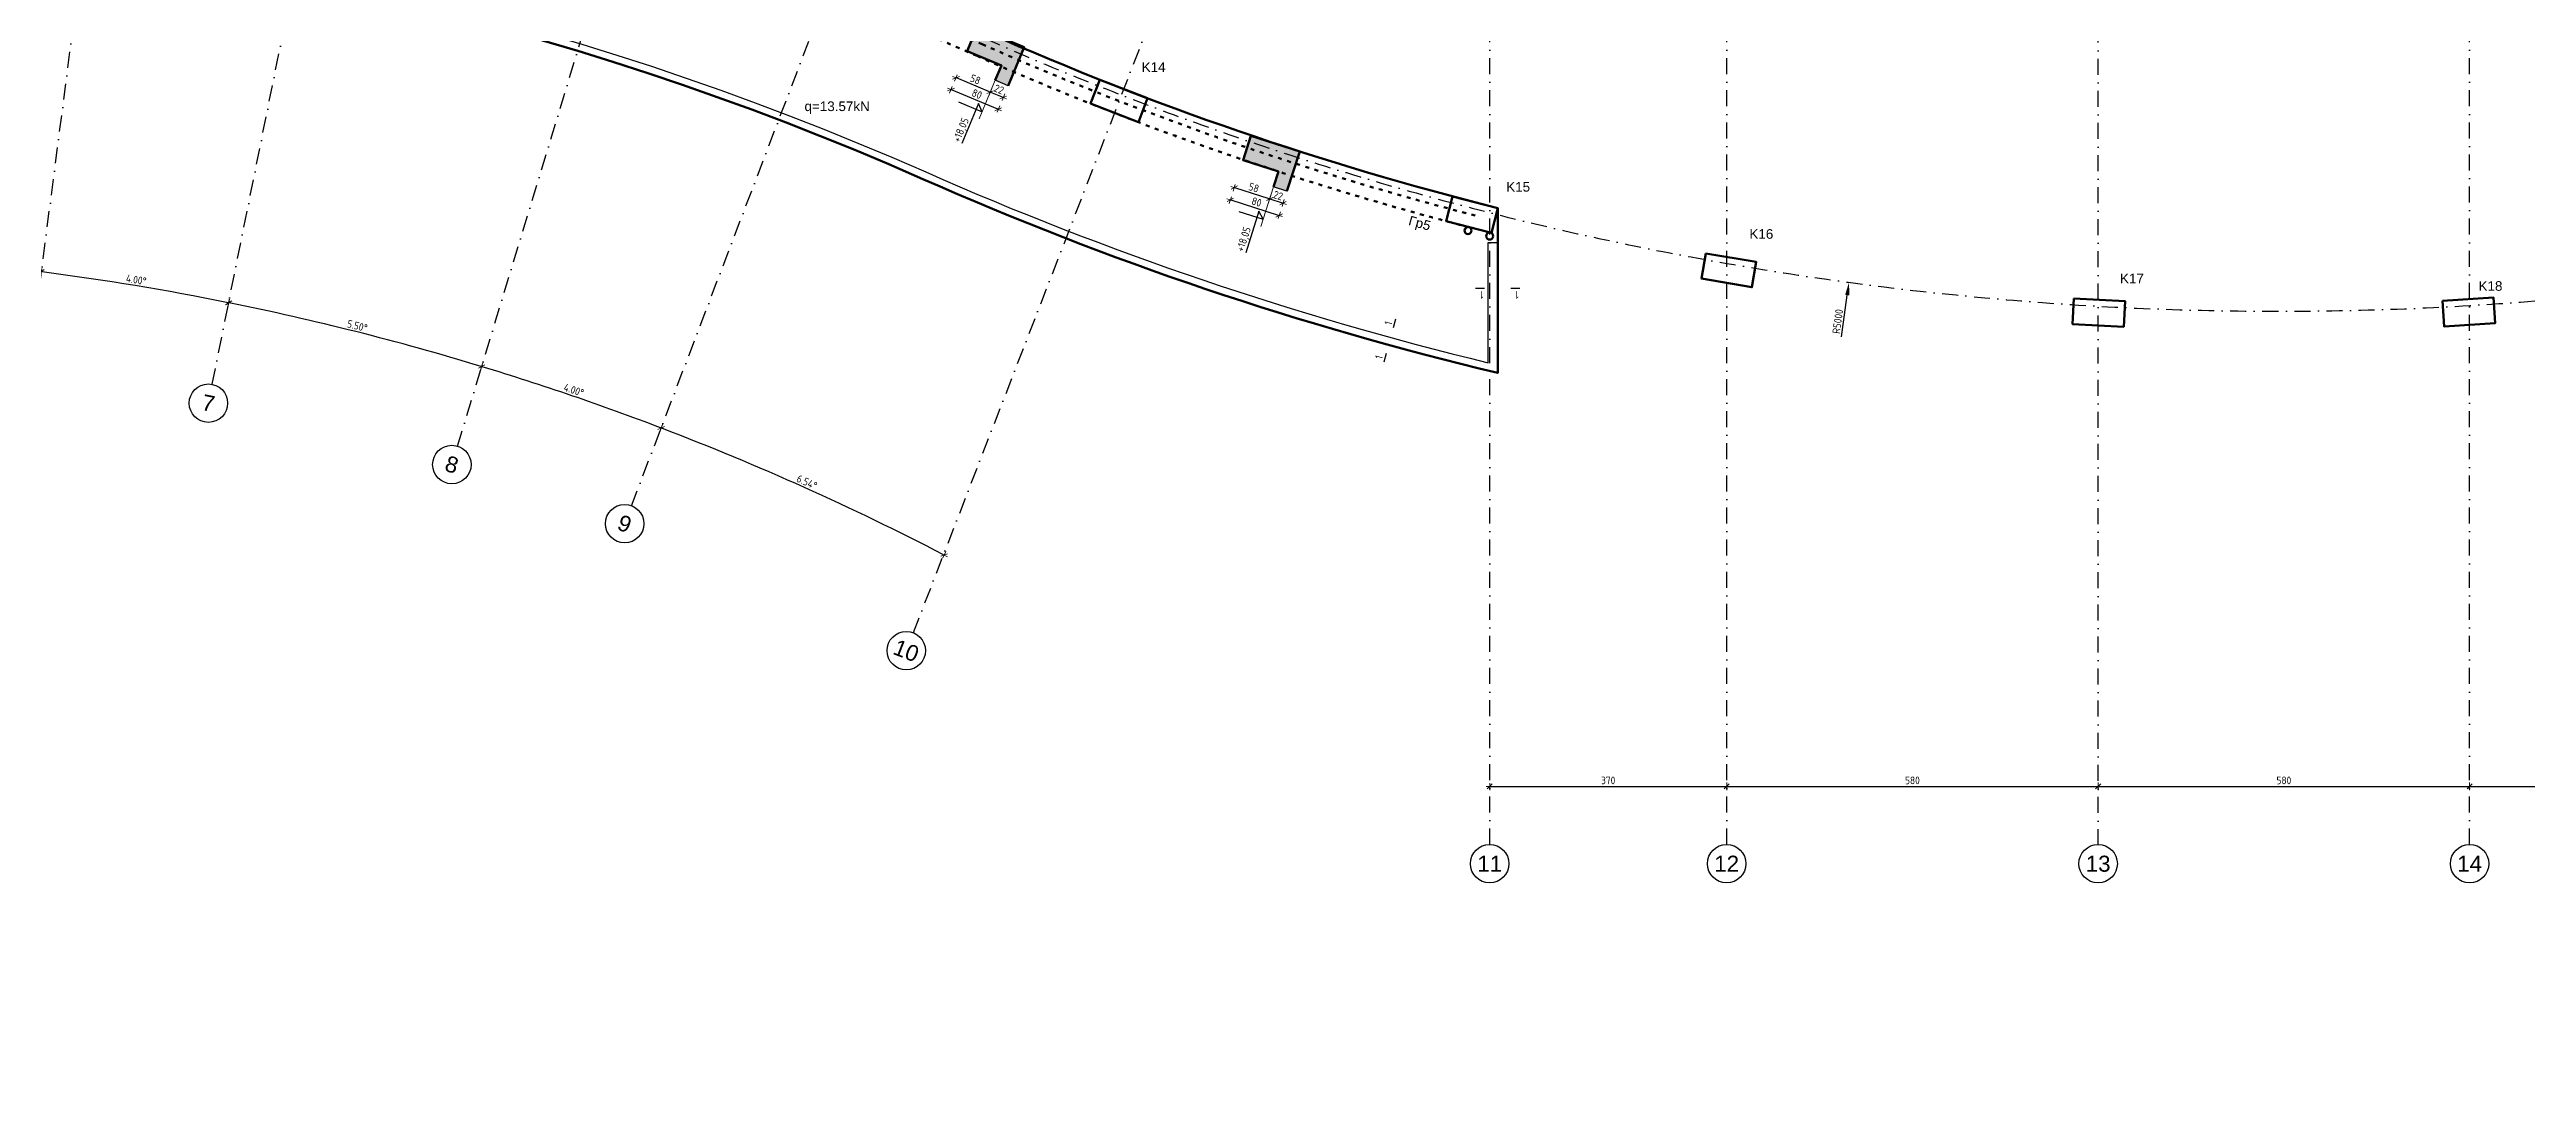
# Model space of a CAD drawing. Header units: centimetres. Extents: x -7166 to 3166, y -7595 to 8142.
# Drawn here: x -4184 to -316, y -1931 to -319 of the extents above; entities that cross this region are included whole.
import ezdxf
from ezdxf.enums import TextEntityAlignment as Align

# ---------------------------------------------------------------- set-up
doc = ezdxf.new("R2010")
doc.units = ezdxf.units.CM
doc.linetypes.add('ACAD_ISO03W100', pattern=[30, 12, -18])
doc.linetypes.add('DASHDOT', pattern=[1, 0.5, -0.25, 0, -0.25])
for name, color, linetype in [('1K_AXIS', 7, 'DASHDOT'), ('1K_otvori-solid', 9, 'Continuous'), ('1K_razrez-solid', 251, 'Continuous'), ('KTX', 1, 'Continuous'), ('KTXTXT', 4, 'Continuous')]:
    doc.layers.add(name, color=color, linetype=linetype)
for name, color, linetype, lineweight in [('1K_bord', 91, 'Continuous', 30), ('1K_dupki', 5, 'Continuous', 50), ('1K_gredi', 191, 'Continuous', 50), ('1K_kolony', 1, 'Continuous', 90), ('1K_kontur_A_+18.10', 150, 'Continuous', 50), ('1K_koti_razrezi', 3, 'Continuous', 13), ('1K_koti_van6ni', 241, 'Continuous', 13), ('1K_razrez', 3, 'Continuous', 80), ('1K_text-gredi', 3, 'Continuous', 35), ('1K_text-koloni', 3, 'Continuous', 35), ('1K_text-osi', 3, 'Continuous', 35), ('1K_velem', 191, 'Continuous', 40), ('1K_znak', 6, 'Continuous', 25)]:
    doc.layers.add(name, color=color, linetype=linetype, lineweight=lineweight)
doc.styles.add('DIM', font='romans.shx', dxfattribs={"width": 0.85})
doc.styles.add('Z1', font='ARIAL.TTF')
doc.dimstyles.new('RAZR1', dxfattribs={"dimtxt": 12, "dimasz": 1, "dimexe": 0.3, "dimexo": 0, "dimgap": 0, "dimtad": 0, "dimrnd": 0.1, "dimzin": 14, "dimdsep": 46, "dimtxsty": 'DIM', "dimblk": 'DIM2', "dimcen": 0.09, "dimse1": 1, "dimse2": 1, "dimclrd": 256, "dimclre": 256, "dimclrt": 41, "dimazin": 0, "dimtfac": 2.307692, "dimtix": 1, "dimtmove": 2, "dimatfit": 3, "dimldrblk": 'DIM2', "dimfxl": 0, "dimtvp": 0.769231, "dimtolj": 1, "dimtzin": 14, "dimarcsym": 0})
doc.dimstyles.new('RAZR2', dxfattribs={"dimtxt": 12, "dimasz": 20, "dimexe": 0.3, "dimexo": 0, "dimgap": 0, "dimtad": 0, "dimrnd": 0.1, "dimzin": 14, "dimdsep": 46, "dimtxsty": 'DIM', "dimcen": 5, "dimse1": 1, "dimse2": 1, "dimclrd": 256, "dimclre": 256, "dimclrt": 41, "dimazin": 0, "dimtfac": 2.307692, "dimtix": 1, "dimtofl": 0, "dimtmove": 2, "dimatfit": 3, "dimldrblk": 'DIM2', "dimfxl": 0, "dimtvp": 0.769231, "dimtolj": 1, "dimtzin": 14, "dimarcsym": 0})

# ---------------------------------------------------------------- blocks, each defined once
blk = doc.blocks.new('DIM2')
for p, q in [((0, -5), (0, 6)), ((4, 4), (-4, -4)), ((-5.66, 0), (5.66, 0))]:
    blk.add_line(p, q)
blk = doc.blocks.new('*D6')
at = {"layer": '1K_koti_razrezi', "lineweight": -2}
blk.add_line((-2695.5, -393.6), (-2713.9, -385.9), dxfattribs=at)
at = {"layer": 'Defpoints', "color": 0}
for p in [(-2714.8, -385.5), (-2707.1, -367), (-2686.8, -375.5)]:
    blk.add_point(p, dxfattribs=at)
at = {"layer": '1K_koti_razrezi', "lineweight": -2}
for p, rotation in [((-2714.8, -385.5), 157.2990925011046), ((-2694.5, -394), 337.2990925011046)]:
    blk.add_blockref('DIM2', p, dxfattribs=dict(at, rotation=rotation))
at = {"layer": '1K_koti_razrezi', "color": 41, "insert": (-2701.1, -381.2), "char_height": 12, "attachment_point": 5, "rotation": 337.2991, "style": 'DIM'}
blk.add_mtext('\\A1;22', dxfattribs=at)
blk = doc.blocks.new('*D7')
at = {"layer": '1K_koti_razrezi', "lineweight": -2}
blk.add_line((-2715.8, -385.1), (-2767.4, -363.5), dxfattribs=at)
at = {"layer": 'Defpoints', "color": 0}
for p in [(-2751, -321.6), (-2768.3, -363.1), (-2707.1, -367)]:
    blk.add_point(p, dxfattribs=at)
at = {"layer": '1K_koti_razrezi', "lineweight": -2}
for p, rotation in [((-2768.3, -363.1), 157.2990925011046), ((-2714.8, -385.5), 337.2990925011046)]:
    blk.add_blockref('DIM2', p, dxfattribs=dict(at, rotation=rotation))
at = {"layer": '1K_koti_razrezi', "color": 41, "insert": (-2738, -365.8), "char_height": 12, "attachment_point": 5, "rotation": 337.2991, "style": 'DIM'}
blk.add_mtext('\\A1;58', dxfattribs=at)
blk = doc.blocks.new('*D8')
at = {"layer": '1K_koti_razrezi', "lineweight": -2}
blk.add_line((-2703.2, -412), (-2775.1, -381.9), dxfattribs=at)
at = {"layer": 'Defpoints', "color": 0}
for p in [(-2751, -321.6), (-2776.1, -381.5), (-2686.8, -375.5)]:
    blk.add_point(p, dxfattribs=at)
at = {"layer": '1K_koti_razrezi', "lineweight": -2}
for p, rotation in [((-2776.1, -381.5), 157.2990925011046), ((-2702.3, -412.4), 337.2990925011046)]:
    blk.add_blockref('DIM2', p, dxfattribs=dict(at, rotation=rotation))
at = {"layer": '1K_koti_razrezi', "color": 41, "insert": (-2735.6, -388.5), "char_height": 12, "attachment_point": 5, "rotation": 337.2991, "style": 'DIM'}
blk.add_mtext('\\A1;80', dxfattribs=at)
blk = doc.blocks.new('*D9')
at = {"layer": '1K_koti_razrezi', "lineweight": -2}
blk.add_line((-2258.6, -558.8), (-2277.6, -552.7), dxfattribs=at)
at = {"layer": 'Defpoints', "color": 0}
for p in [(-2272.4, -533.3), (-2251.5, -540.1), (-2278.6, -552.4)]:
    blk.add_point(p, dxfattribs=at)
at = {"layer": '1K_koti_razrezi', "lineweight": -2}
for p, rotation in [((-2278.6, -552.4), 162.1886947594476), ((-2257.6, -559.1), 342.1886947594476)]:
    blk.add_blockref('DIM2', p, dxfattribs=dict(at, rotation=rotation))
at = {"layer": '1K_koti_razrezi', "color": 41, "insert": (-2265.3, -547), "char_height": 12, "attachment_point": 5, "rotation": 342.1887, "style": 'DIM'}
blk.add_mtext('\\A1;22', dxfattribs=at)
blk = doc.blocks.new('*D10')
at = {"layer": '1K_koti_razrezi', "lineweight": -2}
blk.add_line((-2279.5, -552.1), (-2332.8, -535), dxfattribs=at)
at = {"layer": 'Defpoints', "color": 0}
for p in [(-2320, -491.8), (-2333.8, -534.6), (-2272.4, -533.3)]:
    blk.add_point(p, dxfattribs=at)
at = {"layer": '1K_koti_razrezi', "lineweight": -2}
for p, rotation in [((-2333.8, -534.6), 162.1886947594476), ((-2278.6, -552.4), 342.1886947594476)]:
    blk.add_blockref('DIM2', p, dxfattribs=dict(at, rotation=rotation))
at = {"layer": '1K_koti_razrezi', "color": 41, "insert": (-2303.3, -534.7), "char_height": 12, "attachment_point": 5, "rotation": 342.1887, "style": 'DIM'}
blk.add_mtext('\\A1;58', dxfattribs=at)
blk = doc.blocks.new('*D11')
at = {"layer": '1K_koti_razrezi', "lineweight": -2}
blk.add_line((-2264.7, -577.9), (-2338.9, -554), dxfattribs=at)
at = {"layer": 'Defpoints', "color": 0}
for p in [(-2320, -491.8), (-2251.5, -540.1), (-2339.9, -553.7)]:
    blk.add_point(p, dxfattribs=at)
at = {"layer": '1K_koti_razrezi', "lineweight": -2}
for p, rotation in [((-2339.9, -553.7), 162.1886947594476), ((-2263.7, -578.2), 342.1886947594476)]:
    blk.add_blockref('DIM2', p, dxfattribs=dict(at, rotation=rotation))
at = {"layer": '1K_koti_razrezi', "color": 41, "insert": (-2299, -557.1), "char_height": 12, "attachment_point": 5, "rotation": 342.1887, "style": 'DIM'}
blk.add_mtext('\\A1;80', dxfattribs=at)
blk = doc.blocks.new('*D295')
at = {"layer": '1K_koti_van6ni', "lineweight": -2}
for p, q in [((-708.9, 4272.4), (-698.9, 4272.4)), ((-703.9, 4267.4), (-703.9, 4277.4)), ((-1385.5, -767.4), (-1376.7, -702.3))]:
    blk.add_line(p, q, dxfattribs=at)
at = {"layer": '1K_koti_van6ni'}
blk.add_solid([(-1380, -701.9), (-1373.4, -702.8), (-1374, -682.5)], dxfattribs=at)
at = {"layer": 'Defpoints', "color": 0}
for p in [(-703.9, 4272.4), (-1374, -682.5)]:
    blk.add_point(p, dxfattribs=at)
at = {"layer": '1K_koti_van6ni', "color": 41, "insert": (-1391.6, -743.5), "char_height": 12, "attachment_point": 5, "rotation": 82.298, "style": 'DIM'}
blk.add_mtext('\\A1;R5000', dxfattribs=at)
blk = doc.blocks.new('*D304')
at = {"layer": '1K_koti_van6ni', "lineweight": -2}
blk.add_arc((-4742.8, -4875.7), 4245, 78.6162, 82.5892, dxfattribs=at)
at = {"layer": 'Defpoints', "color": 0}
for p in [(-4001, -696), (-4206.3, -743.5), (-3921.4, -800.9), (-4742.8, -4875.7)]:
    blk.add_point(p, dxfattribs=at)
at = {"layer": '1K_koti_van6ni', "lineweight": -2}
for p, rotation in [((-4196.3, -666), 172.5959220816516), ((-3903.9, -714.4), 348.6094192725892)]:
    blk.add_blockref('DIM2', p, dxfattribs=dict(at, rotation=rotation))
at = {"layer": '1K_koti_van6ni', "color": 41, "insert": (-4048.2, -678.5), "char_height": 12, "attachment_point": 5, "rotation": 350.6027, "style": 'DIM'}
blk.add_mtext('\\A1;4.00°', dxfattribs=at)
blk = doc.blocks.new('*D305')
at = {"layer": '1K_koti_van6ni', "lineweight": -2}
blk.add_arc((-4742.8, -4875.7), 4245, 73.1162, 78.5892, dxfattribs=at)
at = {"layer": 'Defpoints', "color": 0}
for p in [(-3921.4, -800.9), (-3639.5, -776.5), (-3521.2, -854.2), (-4742.8, -4875.7)]:
    blk.add_point(p, dxfattribs=at)
at = {"layer": '1K_koti_van6ni', "lineweight": -2}
for p, rotation in [((-3903.9, -714.4), 168.5959220816512), ((-3509, -813.9), 343.109419272593)]:
    blk.add_blockref('DIM2', p, dxfattribs=dict(at, rotation=rotation))
at = {"layer": '1K_koti_van6ni', "color": 41, "insert": (-3703, -750.5), "char_height": 12, "attachment_point": 5, "rotation": 345.8527, "style": 'DIM'}
blk.add_mtext('\\A1;5.50°', dxfattribs=at)
blk = doc.blocks.new('*D306')
at = {"layer": '1K_koti_van6ni', "lineweight": -2}
blk.add_arc((-4742.8, -4875.7), 4245, 69.1162, 73.0892, dxfattribs=at)
at = {"layer": 'Defpoints', "color": 0}
for p in [(-3521.2, -854.2), (-3321.3, -875.7), (-3234.8, -926.1), (-4742.8, -4875.7)]:
    blk.add_point(p, dxfattribs=at)
at = {"layer": '1K_koti_van6ni', "lineweight": -2}
for p, rotation in [((-3509, -813.9), 163.0959220816551), ((-3228.6, -909.9), 339.1094192725936)]:
    blk.add_blockref('DIM2', p, dxfattribs=dict(at, rotation=rotation))
at = {"layer": '1K_koti_van6ni', "color": 41, "insert": (-3365, -850.7), "char_height": 12, "attachment_point": 5, "rotation": 341.1027, "style": 'DIM'}
blk.add_mtext('\\A1;4.00°', dxfattribs=at)
blk = doc.blocks.new('*D307')
at = {"layer": '1K_koti_van6ni', "lineweight": -2}
blk.add_arc((-4742.8, -4875.7), 4245, 62.5747, 69.0892, dxfattribs=at)
at = {"layer": 'Defpoints', "color": 0}
for p in [(-3234.8, -926.1), (-2931.5, -1036.5), (-2792.5, -1119.4), (-4742.8, -4875.7)]:
    blk.add_point(p, dxfattribs=at)
at = {"layer": '1K_koti_van6ni', "lineweight": -2}
for p, rotation in [((-3228.6, -909.9), 159.0959220816557), ((-2786.7, -1108.2), 332.5679879889727)]:
    blk.add_blockref('DIM2', p, dxfattribs=dict(at, rotation=rotation))
at = {"layer": '1K_koti_van6ni', "color": 41, "insert": (-3001.1, -994.3), "char_height": 12, "attachment_point": 5, "rotation": 335.832, "style": 'DIM'}
blk.add_mtext('\\A1;6.54°', dxfattribs=at)
blk = doc.blocks.new('*D308')
at = {"layer": '1K_koti_van6ni', "lineweight": -2}
blk.add_line((-1934, -1469.2), (-1566, -1469.2), dxfattribs=at)
at = {"layer": 'Defpoints', "color": 0}
for p in [(-1565, -1469.2), (-1935, -1559.9), (-1565, -1559.9)]:
    blk.add_point(p, dxfattribs=at)
at = {"layer": '1K_koti_van6ni', "lineweight": -2, "rotation": 180}
blk.add_blockref('DIM2', (-1935, -1469.2), dxfattribs=at)
at = {"layer": '1K_koti_van6ni', "lineweight": -2}
blk.add_blockref('DIM2', (-1565, -1469.2), dxfattribs=at)
at = {"layer": '1K_koti_van6ni', "color": 41, "insert": (-1750, -1459.9), "char_height": 12, "attachment_point": 5, "style": 'DIM'}
blk.add_mtext('\\A1;370', dxfattribs=at)
blk = doc.blocks.new('*D309')
at = {"layer": '1K_koti_van6ni', "lineweight": -2}
blk.add_line((-1564, -1469.2), (-986, -1469.2), dxfattribs=at)
at = {"layer": 'Defpoints', "color": 0}
for p in [(-985, -1469.2), (-1565, -1559.9), (-985, -1559.9)]:
    blk.add_point(p, dxfattribs=at)
at = {"layer": '1K_koti_van6ni', "lineweight": -2, "rotation": 180}
blk.add_blockref('DIM2', (-1565, -1469.2), dxfattribs=at)
at = {"layer": '1K_koti_van6ni', "lineweight": -2}
blk.add_blockref('DIM2', (-985, -1469.2), dxfattribs=at)
at = {"layer": '1K_koti_van6ni', "color": 41, "insert": (-1275, -1459.9), "char_height": 12, "attachment_point": 5, "style": 'DIM'}
blk.add_mtext('\\A1;580', dxfattribs=at)
blk = doc.blocks.new('*D310')
at = {"layer": '1K_koti_van6ni', "lineweight": -2}
blk.add_line((-984, -1469.2), (-406, -1469.2), dxfattribs=at)
at = {"layer": 'Defpoints', "color": 0}
for p in [(-405, -1469.2), (-985, -1559.9), (-405, -1559.9)]:
    blk.add_point(p, dxfattribs=at)
at = {"layer": '1K_koti_van6ni', "lineweight": -2, "rotation": 180}
blk.add_blockref('DIM2', (-985, -1469.2), dxfattribs=at)
at = {"layer": '1K_koti_van6ni', "lineweight": -2}
blk.add_blockref('DIM2', (-405, -1469.2), dxfattribs=at)
at = {"layer": '1K_koti_van6ni', "color": 41, "insert": (-695, -1459.9), "char_height": 12, "attachment_point": 5, "style": 'DIM'}
blk.add_mtext('\\A1;580', dxfattribs=at)
blk = doc.blocks.new('*D312')
at = {"layer": '1K_koti_van6ni', "lineweight": -2}
blk.add_line((-404, -1469.2), (-36, -1469.2), dxfattribs=at)
at = {"layer": 'Defpoints', "color": 0}
for p in [(-35, -682.7), (-405, -718.7), (-35, -1469.2)]:
    blk.add_point(p, dxfattribs=at)
at = {"layer": '1K_koti_van6ni', "lineweight": -2, "rotation": 180}
blk.add_blockref('DIM2', (-405, -1469.2), dxfattribs=at)
at = {"layer": '1K_koti_van6ni', "lineweight": -2}
blk.add_blockref('DIM2', (-35, -1469.2), dxfattribs=at)
at = {"layer": '1K_koti_van6ni', "color": 41, "insert": (-220, -1459.9), "char_height": 12, "attachment_point": 5, "style": 'DIM'}
blk.add_mtext('\\A1;370', dxfattribs=at)
blk = doc.blocks.new('*D313')
at = {"layer": '1K_koti_van6ni', "lineweight": -2}
blk.add_arc((-1935, 1094.3), 342.2, 248.9929, 269.8326, dxfattribs=at)
at = {"layer": 'Defpoints', "color": 0}
for p in [(-1794.9, 1456), (-1935, 920.5), (-2018.5, 762.4), (-2835.1, -1229.4), (-1935, -1559.9)]:
    blk.add_point(p, dxfattribs=at)
at = {"layer": '1K_koti_van6ni', "lineweight": -2}
for p, rotation in [((-2058.6, 775.2), 158.9091647832202), ((-1935, 752.1), 359.9162825812907)]:
    blk.add_blockref('DIM2', p, dxfattribs=dict(at, rotation=rotation))
at = {"layer": '1K_koti_van6ni', "color": 41, "insert": (-1996.2, 767), "char_height": 12, "attachment_point": 5, "rotation": 349.4127, "style": 'DIM'}
blk.add_mtext('\\A1;21.17°', dxfattribs=at)

msp = doc.modelspace()

# ---------------------------------------------------------------- hatches: boundary and pattern name
at = {"layer": '1K_otvori-solid'}
h = msp.add_hatch(color=256, dxfattribs=at)
h.paths.add_polyline_path([(-1969.007, -597.652), (-1969.007, -596.084, 0.41421955), (-1974.507, -601.584, 0.29797423), (-1971.211, -606.623, -0.51314174)])
h.paths.add_polyline_path([(-1969.007, -596.084), (-1969.007, -597.652, -0.16382126), (-1965.384, -597.445, 0.18171884)])
at = {"layer": '1K_razrez-solid'}
for points in [[(-2686.826, -375.509), (-2661.742, -315.544), (-2735.544, -284.671), (-2750.981, -321.572), (-2697.474, -343.955), (-2707.122, -367.018)], [(-2251.496, -540.075), (-2231.614, -478.19), (-2307.78, -453.72), (-2320.015, -491.802), (-2264.795, -509.544), (-2272.442, -533.345)]]:
    msp.add_hatch(color=256, dxfattribs=at).paths.add_polyline_path(points)

# ---------------------------------------------------------------- linework, layer by layer
at = {"layer": '1K_AXIS', "ltscale": 50}
for p, q in [((-4212.985, -794.772), (-3843.583, 2050.507)), ((-3929.605, -841.671), (-3362.626, 1970.908)), ((-3546.706, -938.185), (-2712.764, 1807.103)), ((-3274.954, -1031.213), (-2251.541, 1649.215)), ((-1794.885, 1456.019), (-2835.124, -1229.413)), ((-1935, -1559.946), (-1935, 920.464)), ((-1565, -1559.946), (-1565, 920.464)), ((-985, -1560.833), (-985, 920.514)), ((-405, -1559.946), (-405, 920.514))]:
    msp.add_line(p, q, dxfattribs=at)
msp.add_lwpolyline([(-6584.195, -227.102, -0.20086769), (-2723.366, -301.642, 0.14609872), (115, -660.082, 0.14609872)], format="xyb", dxfattribs=at)
at = {"layer": '1K_bord', "ltscale": 0.5}
msp.add_lwpolyline([(-6355.655, -169.417), (-6369.396, -389.459, -0.19325224), (-2815.452, -510.218, 0.04441956), (-1937.5, -807.982)], format="xyb", dxfattribs=at)
msp.add_lwpolyline([(-1937.5, -807.982), (-1937.5, -620.092), (-1922.5, -620.092)], dxfattribs=at)
at = {"layer": '1K_dupki'}
msp.add_circle((-1968.993, -601.59), 5.5, dxfattribs=at)
at = {"layer": '1K_dupki', "color": 6}
msp.add_circle((-1935, -610.314), 5.5, dxfattribs=at)
at = {"layer": '1K_gredi', "linetype": 'ACAD_ISO03W100', "ltscale": 0.5}
for points in [[(-3324.554, -112.258), (-3324.576, -112.331, -0.03160624), (-2735.482, -329.086, 0.04122102), (-1962.5, -597.605)], [(-3317.195, -93.662, -0.03151864), (-2727.405, -310.79, 0.04122102), (-1957.514, -578.236, 0.04122102)]]:
    msp.add_lwpolyline(points, format="xyb", dxfattribs=at)
at = {"layer": '1K_kolony'}
for points in [[(-2543.662, -366.249), (-2558.11, -403.549), (-2483.511, -432.446), (-2469.063, -395.146)], [(-1993.208, -548.387), (-2003.152, -587.132), (-1932.444, -605.279), (-1922.5, -566.535)], [(-1597.743, -637.22), (-1604.436, -676.656), (-1525.564, -690.043), (-1518.871, -650.607)], [(-1022.879, -707.727), (-1024.947, -747.674), (-945.053, -751.809), (-942.986, -711.863)], [(-447.456, -711.328), (-444.92, -751.247), (-365.08, -746.175), (-367.617, -706.255)]]:
    msp.add_lwpolyline(points, close=True, dxfattribs=at)
at = {"layer": '1K_kontur_A_+18.10'}
msp.add_lwpolyline([(-6382.516, -407.018, -0.19425051), (-2820.299, -521.196, 0.04529641), (-1922.5, -823.94), (-1922.5, -566.497, -0.04279443), (-2719.327, -292.494, 0.0295973), (-3274.659, -85.627), (-3074.1, 574.599), (-3056.657, 632.021), (-3109.908, 648.298), (-3025.136, 925.632), (-2972.366, 909.502), (-2952.816, 973.86)], format="xyb", dxfattribs=at)
at = {"layer": '1K_koti_razrezi'}
for points in [[(-2707.122, -367.018), (-2732.337, -427.294)], [(-2272.442, -533.345), (-2292.428, -595.551)]]:
    msp.add_lwpolyline(points, dxfattribs=at)
at = {"layer": '1K_razrez'}
for points in [[(-2686.826, -375.509), (-2661.742, -315.544), (-2735.544, -284.671), (-2750.981, -321.572), (-2697.474, -343.955), (-2707.122, -367.018)], [(-2251.496, -540.075), (-2231.614, -478.19), (-2307.78, -453.72), (-2320.015, -491.802), (-2264.795, -509.544), (-2272.442, -533.345)]]:
    msp.add_lwpolyline(points, dxfattribs=at)
at = {"layer": '1K_razrez-solid'}
for p, q in [((-2686.826, -375.509), (-2707.122, -367.018)), ((-2251.496, -540.075), (-2272.442, -533.345))]:
    msp.add_line(p, q, dxfattribs=at)
at = {"layer": '1K_znak'}
for centre in [(-3935.534, -871.08), (-3555.426, -966.89), (-3285.655, -1059.239), (-2845.96, -1257.387), (-1935, -1589.946), (-1565, -1589.946), (-985, -1589.946), (-405, -1589.946)]:
    msp.add_circle(centre, 30, dxfattribs=at)
at = {"layer": 'KTX'}
for p, q in [((-1943.015, -692.321), (-1957.053, -692.321)), ((-1887.777, -692.321), (-1901.816, -692.321)), ((-2085.192, -753.225), (-2081.494, -739.683)), ((-2099.746, -806.511), (-2096.048, -792.968))]:
    msp.add_line(p, q, dxfattribs=at)
for points in [[(-2764.592, -400.751), (-2727.691, -416.187), (-2733.057, -403.103), (-2759.312, -465.865)], [(-2326.828, -571.853), (-2288.745, -584.089), (-2295.207, -571.509), (-2316.017, -636.28)]]:
    msp.add_lwpolyline(points, dxfattribs=at)

# ---------------------------------------------------------------- texts
at = {"layer": '1K_text-gredi', "style": 'Z1'}
msp.add_text('Гр5', height=15, rotation=344.528347, dxfattribs=at).set_placement((-2062.95, -592.69))
at = {"layer": '1K_text-koloni', "style": 'Z1'}
for s, p in [('K14', (-2478.355, -354.024)), ('K15', (-1909.194, -540.933)), ('K16', (-1529.504, -614.449)), ('K17', (-950.829, -683.92)), ('K18', (-391.045, -695.663))]:
    msp.add_text(s, height=15, dxfattribs=at).set_placement(p)
at = {"layer": '1K_text-osi', "style": 'Z1'}
for s, rotation, p in [('7', 348.602671, (-3935.534, -871.08)), ('8', 343.102671, (-3555.426, -966.89)), ('9', 339.102671, (-3285.655, -1059.239)), ('10', 338.825447, (-2845.96, -1257.387))]:
    msp.add_text(s, height=25, rotation=rotation, dxfattribs=at).set_placement(p, align=Align.MIDDLE_CENTER)
for s, p in [('11', (-1935, -1589.946)), ('12', (-1565, -1589.946)), ('13', (-985, -1589.946)), ('14', (-405, -1589.946))]:
    msp.add_text(s, height=25, dxfattribs=at).set_placement(p, align=Align.MIDDLE_CENTER)
at = {"layer": '1K_velem', "ltscale": 50, "style": 'Z1'}
msp.add_text('q=13.57kN', height=15, dxfattribs=at).set_placement((-3004.842, -415.15))
at = {"layer": 'KTXTXT', "style": 'DIM', "width": 0.85}
for s, rotation, p in [('+18,05', 67.299093, (-2762.833, -464.907)), ('+18,05', 72.188695, (-2319.607, -635.626)), ('1', 180, (-1945.036, -696.036)), ('1', 180, (-1889.799, -696.036)), ('1', 74.723369, (-2088.243, -750.296)), ('1', 74.723369, (-2102.797, -803.582))]:
    msp.add_text(s, height=12, rotation=rotation, dxfattribs=at).set_placement(p)

# ---------------------------------------------------------------- dimensions: what is measured, and where the dimension line sits
at = {"layer": '1K_koti_razrezi'}
for base, p1, p2, angle, picture, middle in [((-2776.066, -381.536), (-2686.826, -375.509), (-2750.981, -321.572), 157.299093, '*D8', (-2735.602, -388.458)), ((-2768.347, -363.086), (-2707.122, -367.018), (-2750.981, -321.572), 157.299093, '*D7', (-2738.031, -365.762)), ((-2714.84, -385.469), (-2686.826, -375.509), (-2707.122, -367.018), 157.299093, '*D6', (-2701.13, -381.199)), ((-2339.897, -553.687), (-2251.496, -540.075), (-2320.015, -491.802), 162.188695, '*D11', (-2298.991, -557.134)), ((-2333.78, -534.645), (-2272.442, -533.345), (-2320.015, -491.802), 162.188695, '*D10', (-2303.346, -534.728)), ((-2278.56, -552.387), (-2251.496, -540.075), (-2272.442, -533.345), 162.188695, '*D9', (-2265.263, -546.963))]:
    dim = msp.add_linear_dim(base=base, p1=p1, p2=p2, angle=angle, dimstyle='RAZR1', dxfattribs=at)
    dim.commit()
    dim.dimension.update_dxf_attribs({"geometry": picture, "text_midpoint": middle})
at = {"layer": '1K_koti_van6ni'}
dim = msp.add_radius_dim(center=(-703.922, 4272.399), mpoint=(-1374.028, -682.493), dimstyle='RAZR2', dxfattribs=at)
dim.commit()
dim.dimension.update_dxf_attribs({"geometry": '*D295', "text_midpoint": (-1391.595, -743.518)})
dim = msp.add_angular_dim_2l(base=(-2018.459, 762.441), line1=((-1794.885, 1456.019), (-2835.124, -1229.413)), line2=((-1935, -1559.946), (-1935, 920.464)), dimstyle='RAZR1', dxfattribs=at)
dim.commit()
dim.dimension.update_dxf_attribs({"geometry": '*D313', "text_midpoint": (-1996.177, 767.007)})
for base, p1, p2, picture, middle in [((-4001.001, -695.985), (-4206.323, -743.46), (-3921.386, -800.9), '*D304', (-4048.176, -678.529)), ((-3639.539, -776.542), (-3921.386, -800.9), (-3521.202, -854.226), '*D305', (-3703.003, -750.466)), ((-3321.325, -875.74), (-3521.202, -854.226), (-3234.804, -926.054), '*D306', (-3364.972, -850.738)), ((-2931.463, -1036.518), (-3234.804, -926.054), (-2792.499, -1119.374), '*D307', (-3001.06, -994.327))]:
    dim = msp.add_angular_dim_3p(base=base, center=(-4742.809, -4875.682), p1=p1, p2=p2, dimstyle='RAZR1', dxfattribs=at)
    dim.commit()
    dim.dimension.update_dxf_attribs({"geometry": picture, "text_midpoint": middle})
for base, p1, p2, picture, middle in [((-35, -1469.151), (-405, -718.658), (-35, -682.653), '*D312', (-220, -1459.92)), ((-1565, -1469.151), (-1935, -1559.946), (-1565, -1559.946), '*D308', (-1750, -1459.92)), ((-985, -1469.151), (-1565, -1559.946), (-985, -1559.946), '*D309', (-1275, -1459.92)), ((-405, -1469.151), (-985, -1559.946), (-405, -1559.946), '*D310', (-695, -1459.92))]:
    dim = msp.add_linear_dim(base=base, p1=p1, p2=p2, dimstyle='RAZR1', dxfattribs=at)
    dim.commit()
    dim.dimension.update_dxf_attribs({"geometry": picture, "text_midpoint": middle})

doc.saveas('drawing.dxf')
